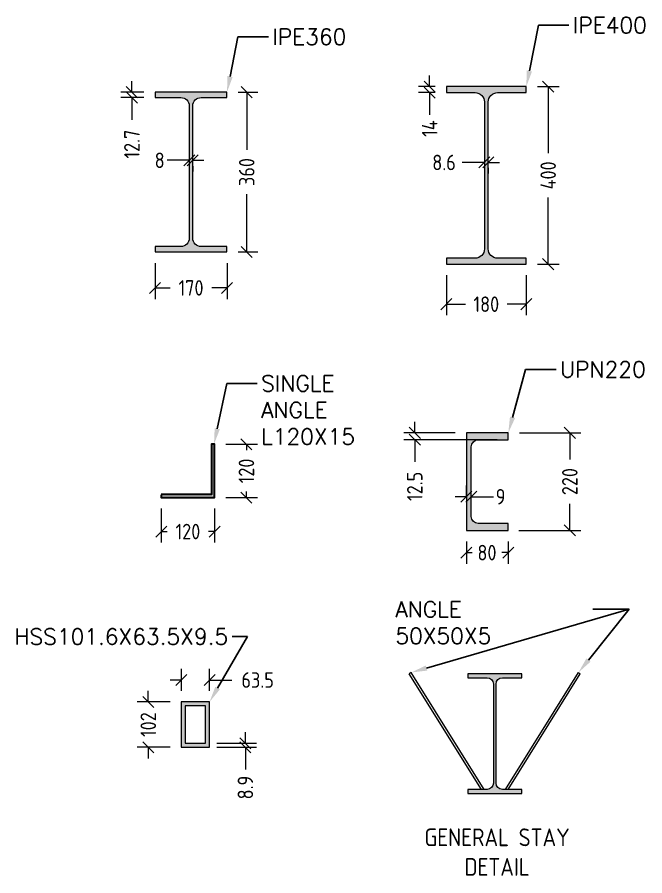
# Model space of a CAD drawing. Header units: millimetres. Extents: x -388065 to 2372687422, y -192755 to 667797.
# Drawn here: x 342710 to 344123, y 549518 to 551453 of the extents above; entities that cross this region are included whole.
import ezdxf
from ezdxf import colors
from ezdxf.entities.mleader import LeaderData, LeaderLine
from ezdxf.math import Vec2, Vec3

# ---------------------------------------------------------------- set-up
doc = ezdxf.new("R2010")
doc.units = ezdxf.units.MM
for name, color, linetype, lineweight in [('A-FLOR', 192, 'Continuous', 9), ('BEAMS', 6, 'Continuous', 30), ('STR-DIM', 1, 'Continuous', 9), ('STR-STEEL_IN_SEC', 6, 'Continuous', 15), ('STR-TEXT', 7, 'Continuous', 9)]:
    doc.layers.add(name, color=color, linetype=linetype, lineweight=lineweight)
doc.styles.add('MINA_MM_LAYOUT', font='dim.shx', dxfattribs={"height": 250})
doc.styles.add('MINA_MM_STEEL_DETAIL', font='dim.shx', dxfattribs={"height": 35})
doc.styles.add('MINA_MM_X-SEC', font='romans.shx', dxfattribs={"height": 125})
doc.dimstyles.new('MINA_MM_STEEL_DET', dxfattribs={"dimtxt": 35, "dimasz": 25, "dimexe": 25, "dimexo": 25, "dimgap": 5, "dimtad": 0, "dimdec": 0, "dimzin": 0, "dimdsep": 46, "dimtxsty": 'MINA_MM_STEEL_DETAIL', "dimblk": 'OBLIQUE', "dimcen": 0.09, "dimclrd": 256, "dimclre": 256, "dimclrt": 7, "dimadec": 0, "dimazin": 0, "dimtfac": 1, "dimtdec": 0, "dimtix": 1, "dimtofl": 0, "dimtmove": 0, "dimatfit": 0, "dimfxl": 1, "dimtolj": 1, "dimtzin": 0, "dimlwd": -1, "dimlwe": -1, "dimarcsym": 0})

# ---------------------------------------------------------------- blocks, each defined once
blk = doc.blocks.new('_OBLIQUE')
at = {"color": 0, "linetype": 'ByBlock'}
blk.add_line((-0.5, -0.5), (0.5, 0.5), dxfattribs=at)
blk = doc.blocks.new('*D1886')
at = {"layer": 'Defpoints', "color": 0, "transparency": 16777216}
for p in [(343676.5, 550896.7), (343856.5, 550896.7), (343856.5, 550806.5)]:
    blk.add_point(p, dxfattribs=at)
at = {"layer": 'STR-DIM', "transparency": 16777216}
for p, q in [((343676.5, 550871.7), (343676.5, 550781.5)), ((343856.5, 550871.7), (343856.5, 550781.5)), ((343676.5, 550806.5), (343719.8, 550806.5)), ((343856.5, 550806.5), (343813.1, 550806.5))]:
    blk.add_line(p, q, dxfattribs=at)
at = {"layer": 'STR-DIM', "transparency": 16777216, "xscale": 25, "yscale": 25, "zscale": 25, "rotation": 180}
blk.add_blockref('_OBLIQUE', (343676.5, 550806.5), dxfattribs=at)
at = {"layer": 'STR-DIM', "transparency": 16777216, "xscale": 25, "yscale": 25, "zscale": 25}
blk.add_blockref('_OBLIQUE', (343856.5, 550806.5), dxfattribs=at)
at = {"layer": 'STR-DIM', "color": 7, "lineweight": 25, "transparency": 16777216, "insert": (343766.5, 550806.5), "char_height": 35, "attachment_point": 5, "style": 'MINA_MM_STEEL_DETAIL'}
blk.add_mtext('\\A1;180', dxfattribs=at)
blk = doc.blocks.new('*D1887')
at = {"layer": 'Defpoints', "color": 0, "transparency": 16777216}
for p in [(343856.5, 551296.7), (343905.8, 551296.7), (343856.5, 550896.7)]:
    blk.add_point(p, dxfattribs=at)
at = {"layer": 'STR-DIM', "transparency": 16777216}
for p, q in [((343881.5, 551296.7), (343930.8, 551296.7)), ((343905.8, 551296.7), (343905.8, 551146.7)), ((343905.8, 550896.7), (343905.8, 551046.7)), ((343881.5, 550896.7), (343930.8, 550896.7))]:
    blk.add_line(p, q, dxfattribs=at)
at = {"layer": 'STR-DIM', "transparency": 16777216, "xscale": 25, "yscale": 25, "zscale": 25}
for p, rotation in [((343905.8, 551296.7), 90), ((343905.8, 550896.7), 270)]:
    blk.add_blockref('_OBLIQUE', p, dxfattribs=dict(at, rotation=rotation))
at = {"layer": 'STR-DIM', "color": 7, "lineweight": 25, "transparency": 16777216, "insert": (343905.8, 551096.7), "char_height": 35, "attachment_point": 5, "rotation": 90, "style": 'MINA_MM_STEEL_DETAIL'}
blk.add_mtext('\\A1;400', dxfattribs=at)
blk = doc.blocks.new('*D1888')
at = {"layer": 'Defpoints', "color": 0, "transparency": 16777216}
for p in [(343762.2, 551139.1), (343762.2, 551125.9), (343770.8, 551139.1)]:
    blk.add_point(p, dxfattribs=at)
at = {"layer": 'STR-DIM', "transparency": 16777216}
for p, q in [((343762.2, 551125.9), (343712.2, 551125.9)), ((343770.8, 551125.9), (343795.8, 551125.9)), ((343762.2, 551114.1), (343762.2, 551100.9)), ((343770.8, 551114.1), (343770.8, 551100.9))]:
    blk.add_line(p, q, dxfattribs=at)
at = {"layer": 'STR-DIM', "transparency": 16777216, "xscale": 25, "yscale": 25, "zscale": 25}
blk.add_blockref('_OBLIQUE', (343762.2, 551125.9), dxfattribs=at)
at = {"layer": 'STR-DIM', "transparency": 16777216, "xscale": 25, "yscale": 25, "zscale": 25, "rotation": 180}
blk.add_blockref('_OBLIQUE', (343770.8, 551125.9), dxfattribs=at)
at = {"layer": 'STR-DIM', "color": 7, "lineweight": 25, "transparency": 16777216, "insert": (343671.3, 551125.9), "char_height": 35, "attachment_point": 5, "style": 'MINA_MM_STEEL_DETAIL'}
blk.add_mtext('\\A1;8.6', dxfattribs=at)
blk = doc.blocks.new('*D1889')
at = {"layer": 'Defpoints', "color": 0, "transparency": 16777216}
for p in [(343676.5, 551296.7), (343638.8, 551283.2), (343676.5, 551283.2)]:
    blk.add_point(p, dxfattribs=at)
at = {"layer": 'STR-DIM', "transparency": 16777216}
for p, q in [((343638.8, 551296.7), (343638.8, 551321.7)), ((343651.5, 551296.7), (343613.8, 551296.7)), ((343651.5, 551283.2), (343613.8, 551283.2)), ((343638.8, 551283.2), (343638.8, 551233.2))]:
    blk.add_line(p, q, dxfattribs=at)
at = {"layer": 'STR-DIM', "transparency": 16777216, "xscale": 25, "yscale": 25, "zscale": 25}
for p, rotation in [((343638.8, 551296.7), 270), ((343638.8, 551283.2), 90)]:
    blk.add_blockref('_OBLIQUE', p, dxfattribs=dict(at, rotation=rotation))
at = {"layer": 'STR-DIM', "color": 7, "lineweight": 25, "transparency": 16777216, "insert": (343638.8, 551202.3), "char_height": 35, "attachment_point": 5, "rotation": 90, "style": 'MINA_MM_STEEL_DETAIL'}
blk.add_mtext('\\A1;14', dxfattribs=at)
blk = doc.blocks.new('*D1890')
at = {"layer": 'Defpoints', "color": 0, "transparency": 16777216}
for p in [(343816, 550516.7), (343814.7, 550296.7), (343954.5, 550296.7)]:
    blk.add_point(p, dxfattribs=at)
at = {"layer": 'STR-DIM', "transparency": 16777216}
for p, q in [((343841, 550516.7), (343979.5, 550516.7)), ((343954.5, 550516.7), (343954.5, 550456.7)), ((343954.5, 550296.7), (343954.5, 550356.7)), ((343839.7, 550296.7), (343979.5, 550296.7))]:
    blk.add_line(p, q, dxfattribs=at)
at = {"layer": 'STR-DIM', "transparency": 16777216, "xscale": 25, "yscale": 25, "zscale": 25}
for p, rotation in [((343954.5, 550516.7), 90), ((343954.5, 550296.7), 270)]:
    blk.add_blockref('_OBLIQUE', p, dxfattribs=dict(at, rotation=rotation))
at = {"layer": 'STR-DIM', "color": 7, "lineweight": 25, "transparency": 16777216, "insert": (343954.5, 550406.7), "char_height": 35, "attachment_point": 5, "rotation": 90, "style": 'MINA_MM_STEEL_DETAIL'}
blk.add_mtext('\\A1;220', dxfattribs=at)
blk = doc.blocks.new('*D1891')
at = {"layer": 'Defpoints', "color": 0, "transparency": 16777216}
for p in [(343721.7, 550296.7), (343816, 550296.7), (343816, 550246.7)]:
    blk.add_point(p, dxfattribs=at)
at = {"layer": 'STR-DIM', "transparency": 16777216}
for p, q in [((343721.7, 550271.7), (343721.7, 550221.7)), ((343816, 550271.7), (343816, 550221.7)), ((343721.7, 550246.7), (343734.6, 550246.7)), ((343816, 550246.7), (343801.3, 550246.7))]:
    blk.add_line(p, q, dxfattribs=at)
at = {"layer": 'STR-DIM', "transparency": 16777216, "xscale": 25, "yscale": 25, "zscale": 25, "rotation": 180}
blk.add_blockref('_OBLIQUE', (343721.7, 550246.7), dxfattribs=at)
at = {"layer": 'STR-DIM', "transparency": 16777216, "xscale": 25, "yscale": 25, "zscale": 25}
blk.add_blockref('_OBLIQUE', (343816, 550246.7), dxfattribs=at)
at = {"layer": 'STR-DIM', "color": 7, "lineweight": 25, "transparency": 16777216, "insert": (343767.9, 550246.7), "char_height": 35, "attachment_point": 5, "style": 'MINA_MM_STEEL_DETAIL'}
blk.add_mtext('\\A1;80', dxfattribs=at)
blk = doc.blocks.new('*D1892')
at = {"layer": 'Defpoints', "color": 0, "transparency": 16777216}
for p in [(343605.4, 550516.7), (343721.7, 550516.7), (343816, 550501)]:
    blk.add_point(p, dxfattribs=at)
at = {"layer": 'STR-DIM', "transparency": 16777216}
for p, q in [((343605.4, 550516.7), (343605.4, 550541.7)), ((343696.7, 550516.7), (343580.4, 550516.7)), ((343791, 550501), (343580.4, 550501)), ((343605.4, 550501), (343605.4, 550451))]:
    blk.add_line(p, q, dxfattribs=at)
at = {"layer": 'STR-DIM', "transparency": 16777216, "xscale": 25, "yscale": 25, "zscale": 25}
for p, rotation in [((343605.4, 550516.7), 270), ((343605.4, 550501), 90)]:
    blk.add_blockref('_OBLIQUE', p, dxfattribs=dict(at, rotation=rotation))
at = {"layer": 'STR-DIM', "color": 7, "lineweight": 25, "transparency": 16777216, "insert": (343605.4, 550396), "char_height": 35, "attachment_point": 5, "rotation": 90, "style": 'MINA_MM_STEEL_DETAIL'}
blk.add_mtext('\\A1;12.5', dxfattribs=at)
blk = doc.blocks.new('*D1893')
at = {"layer": 'Defpoints', "color": 0, "transparency": 16777216}
for p in [(343732.7, 550372.7), (343721.7, 550347.4), (343732.7, 550344.1)]:
    blk.add_point(p, dxfattribs=at)
at = {"layer": 'STR-DIM', "transparency": 16777216}
for p, q in [((343721.7, 550372.4), (343721.7, 550397.7)), ((343732.7, 550369.1), (343732.7, 550397.7)), ((343721.7, 550372.7), (343696.7, 550372.7)), ((343732.7, 550372.7), (343782.7, 550372.7))]:
    blk.add_line(p, q, dxfattribs=at)
at = {"layer": 'STR-DIM', "transparency": 16777216, "xscale": 25, "yscale": 25, "zscale": 25}
blk.add_blockref('_OBLIQUE', (343721.7, 550372.7), dxfattribs=at)
at = {"layer": 'STR-DIM', "transparency": 16777216, "xscale": 25, "yscale": 25, "zscale": 25, "rotation": 180}
blk.add_blockref('_OBLIQUE', (343732.7, 550372.7), dxfattribs=at)
at = {"layer": 'STR-DIM', "color": 7, "lineweight": 25, "transparency": 16777216, "insert": (343798.5, 550372.7), "char_height": 35, "attachment_point": 5, "style": 'MINA_MM_STEEL_DETAIL'}
blk.add_mtext('\\A1;9', dxfattribs=at)
blk = doc.blocks.new('JHJHJ')
at = {"layer": 'A-FLOR'}
h = blk.add_hatch(color=4, dxfattribs=at)
h.dxf.hatch_style = 1
h.paths.add_polyline_path([(0, 0), (-50, 0), (-50, 3), (-3, 3), (-3, 50), (0, 50)])
at = {"layer": 'BEAMS', "color": 4}
blk.add_lwpolyline([(-2.5, 50), (0, 50), (0, 0), (-50, 0), (-50, 3), (-3, 3), (-3, 50)], dxfattribs=at)
blk = doc.blocks.new('*D1916')
at = {"layer": 'Defpoints', "color": 0, "transparency": 16777216}
for p in [(343020.6, 550924.3), (343182.6, 550924.3), (343182.6, 550843.2)]:
    blk.add_point(p, dxfattribs=at)
at = {"layer": 'STR-DIM', "transparency": 16777216}
for p, q in [((343020.6, 550899.3), (343020.6, 550818.2)), ((343182.6, 550899.3), (343182.6, 550818.2)), ((343020.6, 550843.2), (343054.9, 550843.2)), ((343182.6, 550843.2), (343148.2, 550843.2))]:
    blk.add_line(p, q, dxfattribs=at)
at = {"layer": 'STR-DIM', "transparency": 16777216, "xscale": 25, "yscale": 25, "zscale": 25, "rotation": 180}
blk.add_blockref('_OBLIQUE', (343020.6, 550843.2), dxfattribs=at)
at = {"layer": 'STR-DIM', "transparency": 16777216, "xscale": 25, "yscale": 25, "zscale": 25}
blk.add_blockref('_OBLIQUE', (343182.6, 550843.2), dxfattribs=at)
at = {"layer": 'STR-DIM', "color": 7, "lineweight": 25, "transparency": 16777216, "insert": (343101.6, 550843.2), "char_height": 35, "attachment_point": 5, "style": 'MINA_MM_STEEL_DETAIL'}
blk.add_mtext('\\A1;170', dxfattribs=at)
blk = doc.blocks.new('*D1917')
at = {"layer": 'Defpoints', "color": 0, "transparency": 16777216}
for p in [(343182.6, 551284.3), (343227, 551284.3), (343182.6, 550924.3)]:
    blk.add_point(p, dxfattribs=at)
at = {"layer": 'STR-DIM', "transparency": 16777216}
for p, q in [((343207.6, 551284.3), (343252, 551284.3)), ((343227, 551284.3), (343227, 551154.3)), ((343227, 550924.3), (343227, 551054.3)), ((343207.6, 550924.3), (343252, 550924.3))]:
    blk.add_line(p, q, dxfattribs=at)
at = {"layer": 'STR-DIM', "transparency": 16777216, "xscale": 25, "yscale": 25, "zscale": 25}
for p, rotation in [((343227, 551284.3), 90), ((343227, 550924.3), 270)]:
    blk.add_blockref('_OBLIQUE', p, dxfattribs=dict(at, rotation=rotation))
at = {"layer": 'STR-DIM', "color": 7, "lineweight": 25, "transparency": 16777216, "insert": (343227, 551104.3), "char_height": 35, "attachment_point": 5, "rotation": 90, "style": 'MINA_MM_STEEL_DETAIL'}
blk.add_mtext('\\A1;360', dxfattribs=at)
blk = doc.blocks.new('*D1918')
at = {"layer": 'Defpoints', "color": 0, "transparency": 16777216}
for p in [(343097.7, 551142.5), (343105.4, 551142.5), (343097.7, 551130.7)]:
    blk.add_point(p, dxfattribs=at)
at = {"layer": 'STR-DIM', "transparency": 16777216}
for p, q in [((343097.7, 551130.7), (343047.7, 551130.7)), ((343105.4, 551130.7), (343130.4, 551130.7)), ((343097.7, 551117.5), (343097.7, 551105.7)), ((343105.4, 551117.5), (343105.4, 551105.7))]:
    blk.add_line(p, q, dxfattribs=at)
at = {"layer": 'STR-DIM', "transparency": 16777216, "xscale": 25, "yscale": 25, "zscale": 25}
blk.add_blockref('_OBLIQUE', (343097.7, 551130.7), dxfattribs=at)
at = {"layer": 'STR-DIM', "transparency": 16777216, "xscale": 25, "yscale": 25, "zscale": 25, "rotation": 180}
blk.add_blockref('_OBLIQUE', (343105.4, 551130.7), dxfattribs=at)
at = {"layer": 'STR-DIM', "color": 7, "lineweight": 25, "transparency": 16777216, "insert": (343031, 551130.7), "char_height": 35, "attachment_point": 5, "style": 'MINA_MM_STEEL_DETAIL'}
blk.add_mtext('\\A1;8', dxfattribs=at)
blk = doc.blocks.new('*D1919')
at = {"layer": 'Defpoints', "color": 0, "transparency": 16777216}
for p in [(343020.6, 551284.3), (342968.4, 551272.2), (343020.6, 551272.2)]:
    blk.add_point(p, dxfattribs=at)
at = {"layer": 'STR-DIM', "transparency": 16777216}
for p, q in [((342968.4, 551284.3), (342968.4, 551309.3)), ((342995.6, 551284.3), (342943.4, 551284.3)), ((342995.6, 551272.2), (342943.4, 551272.2)), ((342968.4, 551272.2), (342968.4, 551222.2))]:
    blk.add_line(p, q, dxfattribs=at)
at = {"layer": 'STR-DIM', "transparency": 16777216, "xscale": 25, "yscale": 25, "zscale": 25}
for p, rotation in [((342968.4, 551284.3), 270), ((342968.4, 551272.2), 90)]:
    blk.add_blockref('_OBLIQUE', p, dxfattribs=dict(at, rotation=rotation))
at = {"layer": 'STR-DIM', "color": 7, "lineweight": 25, "transparency": 16777216, "insert": (342968.4, 551167.2), "char_height": 35, "attachment_point": 5, "rotation": 90, "style": 'MINA_MM_STEEL_DETAIL'}
blk.add_mtext('\\A1;12.7', dxfattribs=at)
blk = doc.blocks.new('*D1920')
at = {"layer": 'Defpoints', "color": 0, "transparency": 16777216}
for p in [(343034.6, 550370.8), (343154.6, 550370.8), (343154.6, 550294.2)]:
    blk.add_point(p, dxfattribs=at)
at = {"layer": 'STR-DIM', "transparency": 16777216}
for p, q in [((343034.6, 550345.8), (343034.6, 550269.2)), ((343154.6, 550345.8), (343154.6, 550269.2)), ((343034.6, 550294.2), (343047.9, 550294.2)), ((343154.6, 550294.2), (343141.3, 550294.2))]:
    blk.add_line(p, q, dxfattribs=at)
at = {"layer": 'STR-DIM', "transparency": 16777216, "xscale": 25, "yscale": 25, "zscale": 25, "rotation": 180}
blk.add_blockref('_OBLIQUE', (343034.6, 550294.2), dxfattribs=at)
at = {"layer": 'STR-DIM', "transparency": 16777216, "xscale": 25, "yscale": 25, "zscale": 25}
blk.add_blockref('_OBLIQUE', (343154.6, 550294.2), dxfattribs=at)
at = {"layer": 'STR-DIM', "color": 7, "lineweight": 25, "transparency": 16777216, "insert": (343094.6, 550294.2), "char_height": 35, "attachment_point": 5, "style": 'MINA_MM_STEEL_DETAIL'}
blk.add_mtext('\\A1;120', dxfattribs=at)
blk = doc.blocks.new('*D1921')
at = {"layer": 'Defpoints', "color": 0, "transparency": 16777216}
for p in [(343154.6, 550490.8), (343154.6, 550370.8), (343226.3, 550370.8)]:
    blk.add_point(p, dxfattribs=at)
at = {"layer": 'STR-DIM', "transparency": 16777216}
for p, q in [((343179.6, 550490.8), (343251.3, 550490.8)), ((343226.3, 550490.8), (343226.3, 550477.4)), ((343179.6, 550370.8), (343251.3, 550370.8)), ((343226.3, 550370.8), (343226.3, 550384.1))]:
    blk.add_line(p, q, dxfattribs=at)
at = {"layer": 'STR-DIM', "transparency": 16777216, "xscale": 25, "yscale": 25, "zscale": 25}
for p, rotation in [((343226.3, 550490.8), 90), ((343226.3, 550370.8), 270)]:
    blk.add_blockref('_OBLIQUE', p, dxfattribs=dict(at, rotation=rotation))
at = {"layer": 'STR-DIM', "color": 7, "lineweight": 25, "transparency": 16777216, "insert": (343226.3, 550430.8), "char_height": 35, "attachment_point": 5, "rotation": 90, "style": 'MINA_MM_STEEL_DETAIL'}
blk.add_mtext('\\A1;120', dxfattribs=at)
blk = doc.blocks.new('*D1955')
at = {"layer": 'Defpoints', "color": 0, "transparency": 16777216}
for p in [(343079.8, 549910.2), (343005.4, 549808.2), (343079.8, 549808.2)]:
    blk.add_point(p, dxfattribs=at)
at = {"layer": 'STR-DIM', "transparency": 16777216}
for p, q in [((343005.4, 549910.2), (343005.4, 549935.2)), ((343054.8, 549910.2), (342980.4, 549910.2)), ((343054.8, 549808.2), (342980.4, 549808.2)), ((343005.4, 549808.2), (343005.4, 549783.2))]:
    blk.add_line(p, q, dxfattribs=at)
at = {"layer": 'STR-DIM', "transparency": 16777216, "xscale": 25, "yscale": 25, "zscale": 25}
for p, rotation in [((343005.4, 549910.2), 270), ((343005.4, 549808.2), 90)]:
    blk.add_blockref('_OBLIQUE', p, dxfattribs=dict(at, rotation=rotation))
at = {"layer": 'STR-DIM', "color": 7, "lineweight": 25, "transparency": 16777216, "insert": (343005.4, 549859.2), "char_height": 35, "attachment_point": 5, "rotation": 90, "style": 'MINA_MM_STEEL_DETAIL'}
blk.add_mtext('\\A1;102', dxfattribs=at)
blk = doc.blocks.new('*D1956')
at = {"layer": 'Defpoints', "color": 0, "transparency": 16777216}
for p in [(343143.3, 549959.7), (343079.8, 549910.2), (343143.3, 549910.2)]:
    blk.add_point(p, dxfattribs=at)
at = {"layer": 'STR-DIM', "transparency": 16777216}
for p, q in [((343079.8, 549935.2), (343079.8, 549984.7)), ((343143.3, 549935.2), (343143.3, 549984.7)), ((343079.8, 549959.7), (343054.8, 549959.7)), ((343143.3, 549959.7), (343193.3, 549959.7))]:
    blk.add_line(p, q, dxfattribs=at)
at = {"layer": 'STR-DIM', "transparency": 16777216, "xscale": 25, "yscale": 25, "zscale": 25}
blk.add_blockref('_OBLIQUE', (343079.8, 549959.7), dxfattribs=at)
at = {"layer": 'STR-DIM', "transparency": 16777216, "xscale": 25, "yscale": 25, "zscale": 25, "rotation": 180}
blk.add_blockref('_OBLIQUE', (343143.3, 549959.7), dxfattribs=at)
at = {"layer": 'STR-DIM', "color": 7, "lineweight": 25, "transparency": 16777216, "insert": (343251.6, 549959.7), "char_height": 35, "attachment_point": 5, "style": 'MINA_MM_STEEL_DETAIL'}
blk.add_mtext('\\A1;63.5', dxfattribs=at)
blk = doc.blocks.new('*D1957')
at = {"layer": 'Defpoints', "color": 0, "transparency": 16777216}
for p in [(343134.4, 549817.1), (343134.4, 549808.2), (343224, 549808.2)]:
    blk.add_point(p, dxfattribs=at)
at = {"layer": 'STR-DIM', "transparency": 16777216}
for p, q in [((343224, 549817.1), (343224, 549842.1)), ((343159.4, 549817.1), (343249, 549817.1)), ((343159.4, 549808.2), (343249, 549808.2)), ((343224, 549808.2), (343224, 549758.2))]:
    blk.add_line(p, q, dxfattribs=at)
at = {"layer": 'STR-DIM', "transparency": 16777216, "xscale": 25, "yscale": 25, "zscale": 25}
for p, rotation in [((343224, 549817.1), 270), ((343224, 549808.2), 90)]:
    blk.add_blockref('_OBLIQUE', p, dxfattribs=dict(at, rotation=rotation))
at = {"layer": 'STR-DIM', "color": 7, "lineweight": 25, "transparency": 16777216, "insert": (343224, 549717.4), "char_height": 35, "attachment_point": 5, "rotation": 90, "style": 'MINA_MM_STEEL_DETAIL'}
blk.add_mtext('\\A1;8.9', dxfattribs=at)

msp = doc.modelspace()

# ---------------------------------------------------------------- hatches: boundary and pattern name
at = {"layer": 'A-FLOR', "ltscale": 0.1}
h = msp.add_hatch(color=4, dxfattribs=at)
h.dxf.hatch_style = 1
h.paths.add_polyline_path([(343856.4785, 550896.6698), (343856.4785, 550910.1698), (343791.7785, 550910.1698, -0.414213562), (343770.7785, 550931.1698), (343770.7785, 551262.1698, -0.414213562), (343791.7785, 551283.1698), (343856.4785, 551283.1698), (343856.4785, 551296.6698), (343676.4785, 551296.6698), (343676.4785, 551283.1698), (343741.1785, 551283.1698, -0.414213562), (343762.1785, 551262.1698), (343762.1785, 550931.1698, -0.414213562), (343741.1785, 550910.1698), (343676.4785, 550910.1698), (343676.4785, 550896.6698)])
h = msp.add_hatch(color=4, dxfattribs=at)
h.dxf.hatch_style = 1
h.paths.add_polyline_path([(343105.4405, 550955.3865), (343105.4405, 551253.2865, -0.414213562), (343124.3405, 551272.1865), (343182.5705, 551272.1865), (343182.5705, 551284.3365), (343020.5705, 551284.3365), (343020.5705, 551272.1865), (343078.8005, 551272.1865, -0.414213562), (343097.7005, 551253.2865), (343097.7005, 550955.3865, -0.414213562), (343078.8005, 550936.4865), (343020.5705, 550936.4865), (343020.5705, 550924.3365), (343182.5705, 550924.3365), (343182.5705, 550936.4865), (343124.3405, 550936.4865, -0.414213562)])
h = msp.add_hatch(color=4, dxfattribs=at)
h.dxf.hatch_style = 1
h.paths.add_polyline_path([(343732.7078, 550485.3175, -0.414213562), (343748.4221, 550501.0318), (343815.9935, 550501.0318), (343815.9935, 550516.7461), (343721.7078, 550516.7461), (343721.7078, 550296.7461), (343815.9935, 550296.7461), (343815.9935, 550312.4603), (343748.4221, 550312.4603, -0.414213562), (343732.7078, 550328.1746)])
h = msp.add_hatch(color=4, dxfattribs=at)
h.dxf.hatch_style = 1
h.paths.add_polyline_path([(343788.3904, 549727.2063), (343788.3904, 549950.6313, -0.414213562), (343802.5654, 549964.8063), (343846.2379, 549964.8063), (343846.2379, 549973.9188), (343724.7379, 549973.9188), (343724.7379, 549964.8063), (343768.4104, 549964.8063, -0.414213562), (343782.5854, 549950.6313), (343782.5854, 549727.2063, -0.414213562), (343768.4104, 549713.0313), (343724.7379, 549713.0313), (343724.7379, 549703.9188), (343846.2379, 549703.9188), (343846.2379, 549713.0313), (343802.5654, 549713.0313, -0.414213562)])
h = msp.add_hatch(color=4, dxfattribs=at)
h.dxf.hatch_style = 1
h.paths.add_polyline_path([(343768.4104, 549713.0313, 0.414213562), (343782.5854, 549727.2063), (343782.5854, 549950.6313, 0.414213562), (343768.4104, 549964.8063), (343724.7379, 549964.8063), (343724.7379, 549973.9188), (343846.2379, 549973.9188), (343846.2379, 549964.8063), (343802.5654, 549964.8063, 0.414213562), (343788.3904, 549950.6313), (343788.3904, 549727.2063, 0.414213562), (343802.5654, 549713.0313), (343846.2379, 549713.0313), (343846.2379, 549703.9188), (343724.7379, 549703.9188), (343724.7379, 549713.0313)])
h = msp.add_hatch(color=4, dxfattribs=at)
h.dxf.hatch_style = 1
h.paths.add_polyline_path([(343079.7569, 549910.221), (343079.7569, 549808.221), (343143.2569, 549808.221), (343143.2569, 549910.221)])
h.paths.add_polyline_path([(343088.6569, 549901.321), (343134.3569, 549901.321), (343134.3569, 549817.121), (343088.6569, 549817.121)], flags=16)

# ---------------------------------------------------------------- linework, layer by layer
at = {"layer": 'STR-STEEL_IN_SEC'}
for p, q in [((343755.4507, 549713.0313), (343592.8879, 549973.9188)), ((343761.3419, 549713.0313), (343597.1315, 549976.5631)), ((343809.6338, 549713.0313), (343973.8443, 549976.5631)), ((343815.5251, 549713.0313), (343978.0878, 549973.9188))]:
    msp.add_line(p, q, dxfattribs=at)
for points in [[(343741.1785, 551283.1698, -0.414213562), (343762.1785, 551262.1698), (343762.1785, 550931.1698, -0.414213562), (343741.1785, 550910.1698), (343676.4785, 550910.1698), (343676.4785, 550896.6698), (343856.4785, 550896.6698), (343856.4785, 550910.1698), (343791.7785, 550910.1698, -0.414213562), (343770.7785, 550931.1698), (343770.7785, 551262.1698, -0.414213562), (343791.7785, 551283.1698), (343856.4785, 551283.1698), (343856.4785, 551296.6698), (343676.4785, 551296.6698), (343676.4785, 551283.1698)], [(343078.8005, 551272.1865, -0.414213562), (343097.7005, 551253.2865), (343097.7005, 550955.3865, -0.414213562), (343078.8005, 550936.4865), (343020.5705, 550936.4865), (343020.5705, 550924.3365), (343182.5705, 550924.3365), (343182.5705, 550936.4865), (343124.3405, 550936.4865, -0.414213562), (343105.4405, 550955.3865), (343105.4405, 551253.2865, -0.414213562), (343124.3405, 551272.1865), (343182.5705, 551272.1865), (343182.5705, 551284.3365), (343020.5705, 551284.3365), (343020.5705, 551272.1865)], [(343815.9935, 550312.4603), (343748.4221, 550312.4603, -0.414213562), (343732.7078, 550328.1746), (343732.7078, 550485.3175, -0.414213562), (343748.4221, 550501.0318), (343815.9935, 550501.0318), (343815.9935, 550516.7461), (343721.7078, 550516.7461), (343721.7078, 550296.7461), (343815.9935, 550296.7461)], [(343768.4104, 549964.8063, -0.414213562), (343782.5854, 549950.6313), (343782.5854, 549727.2063, -0.414213562), (343768.4104, 549713.0313), (343724.7379, 549713.0313), (343724.7379, 549703.9188), (343846.2379, 549703.9188), (343846.2379, 549713.0313), (343802.5654, 549713.0313, -0.414213562), (343788.3904, 549727.2063), (343788.3904, 549950.6313, -0.414213562), (343802.5654, 549964.8063), (343846.2379, 549964.8063), (343846.2379, 549973.9188), (343724.7379, 549973.9188), (343724.7379, 549964.8063)]]:
    msp.add_lwpolyline(points, format="xyb", close=True, dxfattribs=at)
for points in [[(343597.1315, 549976.5631), (343592.8879, 549973.9188)], [(343973.8443, 549976.5631), (343978.0878, 549973.9188)]]:
    msp.add_lwpolyline(points, dxfattribs=at)
at = {"layer": 'STR-STEEL_IN_SEC', "ltscale": 0.1}
msp.add_lwpolyline([(343079.7569, 549910.221), (343079.7569, 549808.221), (343143.2569, 549808.221), (343143.2569, 549910.221), (343079.7569, 549910.221)], dxfattribs=at)
msp.add_lwpolyline([(343088.6569, 549901.321), (343088.6569, 549817.121), (343134.3569, 549817.121), (343134.3569, 549901.321)], close=True, dxfattribs=at)

# ---------------------------------------------------------------- block references
at = {"layer": 'BEAMS', "xscale": -2.4, "yscale": 2.4, "zscale": 2.4, "rotation": 90}
msp.add_blockref('JHJHJ', (343154.5842, 550370.7735), dxfattribs=at)

# ---------------------------------------------------------------- texts
at = {"layer": 'STR-TEXT', "color": 7, "ltscale": 10, "insert": (343790.7464, 549571.8561), "char_height": 40, "width": 649.327709, "attachment_point": 5, "style": 'MINA_MM_LAYOUT'}
msp.add_mtext('\\A1;GENERAL STAY\\PDETAIL', dxfattribs=at)

# ---------------------------------------------------------------- dimensions: what is measured, and where the dimension line sits
at = {"layer": 'STR-DIM', "color": 3, "lineweight": 25}
dim = msp.add_linear_dim(base=(343638.817790605, 551283.1697978138), p1=(343676.4784696596, 551296.6697978135), p2=(343676.4784696596, 551283.1697978135), angle=90, dimstyle='MINA_MM_STEEL_DET', dxfattribs=at)
dim.commit()
dim.dimension.update_dxf_attribs({"geometry": '*D1889', "text_midpoint": (343638.8177906051, 551202.3364644801), "dimtype": 160})
for base, p1, p2, text, picture, middle in [((342968.4413, 551272.1865), (343020.5705, 551284.3365), (343020.5705, 551272.1865), '12.7', '*D1919', (342968.4413, 551167.1865)), ((343605.3727, 550516.7461), (343815.9935, 550501.0318), (343721.7078, 550516.7461), '12.5', '*D1892', (343605.3727, 550396.0318))]:
    dim = msp.add_linear_dim(base=base, p1=p1, p2=p2, angle=90, text=text, dimstyle='MINA_MM_STEEL_DET', dxfattribs=at)
    dim.commit()
    dim.dimension.update_dxf_attribs({"geometry": picture, "text_midpoint": middle, "dimtype": 160})
for base, p1, p2, picture, middle in [((343226.9768, 551284.3365), (343182.5705, 550924.3365), (343182.5705, 551284.3365), '*D1917', (343226.9768, 551104.3365)), ((343905.8189, 551296.6698), (343856.4785, 550896.6698), (343856.4785, 551296.6698), '*D1887', (343905.8189, 551096.6698)), ((343954.4708, 550296.7461), (343815.9935, 550516.7461), (343814.7088, 550296.7461), '*D1890', (343954.4708, 550406.7461)), ((343226.2505, 550370.7735), (343154.5842, 550490.7735), (343154.5842, 550370.7735), '*D1921', (343226.2505, 550430.7735)), ((343005.3555, 549808.221), (343079.7569, 549910.221), (343079.7569, 549808.221), '*D1955', (343005.3555, 549859.221))]:
    dim = msp.add_linear_dim(base=base, p1=p1, p2=p2, angle=90, dimstyle='MINA_MM_STEEL_DET', dxfattribs=at)
    dim.commit()
    dim.dimension.update_dxf_attribs({"geometry": picture, "text_midpoint": middle})
for base, p1, p2, text, picture, middle in [((343097.7005, 551130.6884), (343105.4405, 551142.4982), (343097.7005, 551142.4982), '8', '*D1918', (343031.0338, 551130.6884)), ((343762.1785, 551125.9497), (343770.7785, 551139.0718), (343762.1785, 551139.0718), '8.6', '*D1888', (343671.3451, 551125.9497)), ((343732.7078, 550372.7425), (343721.7078, 550347.4031), (343732.7078, 550344.0666), '9', '*D1893', (343798.5412, 550372.7425)), ((343815.9935, 550246.7065), (343721.7078, 550296.7461), (343815.9935, 550296.7461), '80', '*D1891', (343767.935, 550246.7065))]:
    dim = msp.add_linear_dim(base=base, p1=p1, p2=p2, text=text, dimstyle='MINA_MM_STEEL_DET', dxfattribs=at)
    dim.commit()
    dim.dimension.update_dxf_attribs({"geometry": picture, "text_midpoint": middle, "dimtype": 160})
dim = msp.add_linear_dim(base=(343182.5705, 550843.1754), p1=(343020.5705, 550924.3365), p2=(343182.5705, 550924.3365), text='170', dimstyle='MINA_MM_STEEL_DET', dxfattribs=at)
dim.commit()
dim.dimension.update_dxf_attribs({"geometry": '*D1916', "text_midpoint": (343101.5705, 550843.1754)})
for base, p1, p2, picture, middle in [((343856.4785, 550806.4908), (343676.4785, 550896.6698), (343856.4785, 550896.6698), '*D1886', (343766.4785, 550806.4908)), ((343154.5842, 550294.2166), (343034.5842, 550370.7735), (343154.5842, 550370.7735), '*D1920', (343094.5842, 550294.2166))]:
    dim = msp.add_linear_dim(base=base, p1=p1, p2=p2, dimstyle='MINA_MM_STEEL_DET', dxfattribs=at)
    dim.commit()
    dim.dimension.update_dxf_attribs({"geometry": picture, "text_midpoint": middle})
dim = msp.add_linear_dim(base=(343143.2569, 549959.6996), p1=(343079.7569, 549910.221), p2=(343143.2569, 549910.221), dimstyle='MINA_MM_STEEL_DET', override={"dimdec": 1}, dxfattribs=at)
dim.commit()
dim.dimension.update_dxf_attribs({"geometry": '*D1956', "text_midpoint": (343251.5902, 549959.6996), "dimtype": 160})
dim = msp.add_linear_dim(base=(343223.9773, 549808.221), p1=(343134.3569, 549817.121), p2=(343134.3569, 549808.221), angle=90, dimstyle='MINA_MM_STEEL_DET', override={"dimdec": 1}, dxfattribs=at)
dim.commit()
dim.dimension.update_dxf_attribs({"geometry": '*D1957', "text_midpoint": (343223.9773, 549717.3877), "dimtype": 160})

# ---------------------------------------------------------------- leaders
at = {"layer": 'STR-DIM', "lineweight": -3}
ml = msp.add_multileader_mtext('Standard', dxfattribs=at)
ml.set_content('IPE400', color=3, style='MINA_MM_X-SEC')
ml.set_leader_properties()
ml.build(insert=Vec2(0, 0))
ml.multileader.update_dxf_attribs({"text_right_attachment_type": 2, "dogleg_length": 22.4749, "arrow_head_size": 36, "scale": 0.3})
ctx = ml.context
ctx.base_point, ctx.scale, ctx.char_height, ctx.arrow_head_size, ctx.landing_gap_size, ctx.plane_origin = Vec3(343952.349, 551435.2489), 0.3, 36, 36, 9, Vec3(340632.1033, 551228.2195)
ctx.right_attachment = 2
notes = []
notes.append((ctx, [(1, (1, 1, 0), (343883.7419, 551435.2489), (1, 0), 68.6071, [(5, [(343856.4785, 551296.6698)], 0, [])])]))
ctx.mtext.insert, ctx.mtext.width, ctx.mtext.flow_direction = Vec3(343961.349, 551453.2489), 316.323488, 5
ml = msp.add_multileader_mtext('Standard', dxfattribs=at)
ml.set_content('IPE360', color=3, style='MINA_MM_X-SEC')
ml.set_leader_properties()
ml.build(insert=Vec2(0, 0))
ml.multileader.update_dxf_attribs({"text_right_attachment_type": 2, "dogleg_length": 228.6904, "arrow_head_size": 36, "scale": 0.3})
ctx = ml.context
ctx.base_point, ctx.scale, ctx.char_height, ctx.arrow_head_size, ctx.landing_gap_size, ctx.plane_origin = Vec3(343275.7147, 551409.0576), 0.3, 36, 36, 9, Vec3(340280.6328, 551222.7312)
ctx.right_attachment = 2
notes.append((ctx, [(1, (1, 1, 0), (343207.1076, 551409.0576), (1, 0), 68.6071, [(5, [(343182.5705, 551284.3365)], 0, [])])]))
ctx.mtext.insert, ctx.mtext.width, ctx.mtext.flow_direction = Vec3(343284.7147, 551427.0576), 284.691139, 5
ml = msp.add_multileader_mtext('Standard', dxfattribs=at)
ml.set_content('UPN220', color=3, style='MINA_MM_X-SEC')
ml.set_leader_properties()
ml.build(insert=Vec2(0, 0))
ml.multileader.update_dxf_attribs({"text_right_attachment_type": 2, "dogleg_length": 22.4749, "arrow_head_size": 36, "scale": 0.3})
ctx = ml.context
ctx.base_point, ctx.scale, ctx.char_height, ctx.arrow_head_size, ctx.landing_gap_size, ctx.plane_origin = Vec3(343923.5883, 550659.6541), 0.3, 36, 36, 9, Vec3(340652.0862, 550443.2957)
ctx.right_attachment = 2
notes.append((ctx, [(1, (1, 1, 0), (343854.9812, 550659.6541), (1, 0), 68.6071, [(5, [(343815.9935, 550516.7461)], 0, [])])]))
ctx.mtext.insert, ctx.mtext.width, ctx.mtext.flow_direction = Vec3(343932.5883, 550677.6541), 316.323488, 5
ml = msp.add_multileader_mtext('Standard', dxfattribs=at)
ml.set_content('SINGLE ANGLE L120X15', color=3, style='MINA_MM_X-SEC')
ml.set_leader_properties()
ml.build(insert=Vec2(0, 0))
ml.multileader.update_dxf_attribs({"text_right_attachment_type": 2, "dogleg_length": 22.4749, "arrow_head_size": 36, "scale": 0.3})
ctx = ml.context
ctx.base_point, ctx.scale, ctx.char_height, ctx.arrow_head_size, ctx.landing_gap_size, ctx.plane_origin = Vec3(343250.5817, 550628.105), 0.3, 36, 36, 9, Vec3(339957.8678, 550382.3232)
ctx.right_attachment = 2
notes.append((ctx, [(1, (1, 1, 0), (343181.9746, 550628.105), (1, 0), 68.6071, [(5, [(343153.2751, 550490.7735)], 0, [])])]))
ctx.mtext.insert, ctx.mtext.width, ctx.mtext.flow_direction = Vec3(343259.5817, 550646.105), 426.00553, 5
ml = msp.add_multileader_mtext('Standard', dxfattribs=at)
ml.set_content('ANGLE 50X50X5', color=3, style='MINA_MM_X-SEC')
ml.set_leader_properties()
ml.build(insert=Vec2(0, 0))
ml.multileader.update_dxf_attribs({"text_right_attachment_type": 2, "dogleg_length": 228.6904, "arrow_head_size": 36, "scale": 0.3})
ctx = ml.context
ctx.base_point, ctx.scale, ctx.char_height, ctx.arrow_head_size, ctx.landing_gap_size, ctx.plane_origin = Vec3(343552.8323, 550118.9775), 0.3, 36, 36, 9, Vec3(340822.8002, 549912.3136)
ctx.right_attachment = 2
notes.append((ctx, [(0, (1, 1, 0), (344088.4335, 550118.9775), (-1, 0), 82.1726, [(5, [(343597.1315, 549976.5631)], 0, []), (0, [(343973.8443, 549976.5631)], 0, [])])]))
ctx.mtext.insert, ctx.mtext.width, ctx.mtext.flow_direction = Vec3(343561.8323, 550136.9775), 550.941249, 5
ml = msp.add_multileader_mtext('Standard', dxfattribs=at)
ml.set_content('HSS101.6X63.5X9.5', color=3, style='MINA_MM_X-SEC')
ml.set_leader_properties()
ml.build(insert=Vec2(0, 0))
ml.multileader.update_dxf_attribs({"text_right_attachment_type": 2, "dogleg_length": 228.6904, "arrow_head_size": 36, "scale": 0.3})
ctx = ml.context
ctx.base_point, ctx.scale, ctx.char_height, ctx.arrow_head_size, ctx.landing_gap_size, ctx.plane_origin = Vec3(342653.4988, 550057.4726), 0.3, 36, 36, 9, Vec3(345981.6945, 549848.6157)
ctx.right_attachment, ctx.text_align_type = 2, 2
notes.append((ctx, [(1, (1, 1, 0), (343228.5634, 550057.4726), (-1, 0), 34.2075, [(5, [(343143.2569, 549910.221)], 0, [])])]))
ctx.mtext.insert, ctx.mtext.width, ctx.mtext.alignment, ctx.mtext.flow_direction = Vec3(343185.356, 550075.4726), 599.544186, 3, 5
for ctx, leaders in notes:
    for number, flags, end, landing, length, lines in leaders:
        leader = LeaderData()
        leader.index, (leader.has_last_leader_line, leader.has_dogleg_vector, leader.attachment_direction) = number, flags
        leader.last_leader_point, leader.dogleg_vector, leader.dogleg_length = Vec3(end), Vec3(landing), length
        for number, points, colour, breaks in lines:
            line = LeaderLine()
            line.index, line.vertices, line.color, line.breaks = number, Vec3.list(points), colors.encode_raw_color(colour), breaks
            leader.lines.append(line)
        ctx.leaders.append(leader)

doc.saveas('drawing.dxf')
